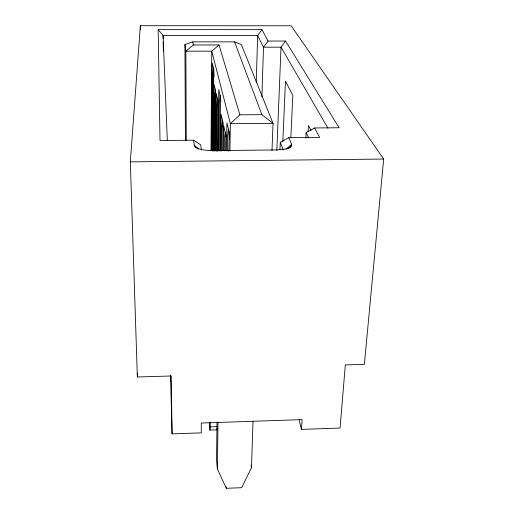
<?xml version="1.0" encoding="UTF-8"?>
<svg xmlns="http://www.w3.org/2000/svg" width="514" height="514" viewBox="0 0 514 514"><rect width="100%" height="100%" fill="white"/><g stroke="black" fill="none" stroke-linecap="round" stroke-linejoin="round"><path stroke-width="0.77" d="M211.003 150.531L211.762 51.156L219.054 44.949L239.871 114.828L230.381 123.668L229.919 150.859M211.55 150.506L212.243 63.081L213.773 69.306L214.087 76.849M212.211 151.065L212.854 73.528L213.387 67.752M217.184 428.246L217.011 429.839L209.937 430.083L210.265 422.122M212.957 150.66L213.663 68.844M213.554 150.981L214.145 84.495L215.655 90.972L215.07 150.968M214.248 151.135L214.768 95.148L215.34 89.468L215.88 94.351M215.726 150.602L216.291 93.728L217.91 100.693L217.364 151.148M216.445 151.187L216.927 104.727L217.55 98.964L218.18 105.383M218.071 151.2L218.758 89.597L220.564 96.96L220.776 101.708M218.835 150.743L219.414 101.104L220.088 95.032M219.87 150.557L220.519 96.767M217.017 422.225L216.542 460.505L217.371 468.999L226.333 488.3L241.657 487.696L251.474 467.708L253.004 421.615M220.634 151.148L221.091 114.365L222.98 122.473L222.601 150.525M221.431 151L221.752 126.116L222.485 120.192L223.346 130.087M217.371 468.999L217.981 422M223.442 150.698L223.783 125.943L225.826 134.732L225.588 150.763M224.277 150.904L224.457 138.112L225.261 132.111L225.916 136.743M226.488 150.84L226.918 122.807L229.167 131.95L228.846 151.206M227.368 150.84L227.612 135.6L228.499 129.252M256.248 82.638L257.63 35.44L261.999 29.658L268.096 41.049L285.559 41.036L339.131 127.755L314.613 127.96L306.106 132.599L305.804 138.208M137.354 376.987L130.325 161.871L140.367 25.7L291.149 25.784L383.675 159.057L364.362 364.355L345.337 364.908L340.062 428.066L301.467 429.396L302.065 419.623L201.295 423.028L201.263 432.865L172.061 433.874L171.271 375.978L137.354 376.987L137.482 372.971M261.902 96.812L263.496 47.198L257.63 35.44L163.099 35.466L158.171 29.632L261.999 29.658M271.996 150.57L273.03 123.334L241.342 44.538L234.551 41.846L192.776 41.878L184.937 44.596L185.419 140.38M276.853 150.255L281.023 47.172L285.559 41.036M279.976 149.593L280.278 142.378L288.804 137.681L319.657 137.392L314.613 127.96M282.828 141.845L285.456 81.161L292.826 95.366L290.834 137.675M308.072 131.835L308.432 125.435L311.002 130.395M268.096 41.049L263.496 47.198L281.023 47.172L327.996 128.23M288.752 148.482L291.689 145.635L291.644 144.209L288.804 137.681M286.112 149.343L291.644 144.209M288.695 148.16L291.689 145.635M219.054 44.949L193.328 44.975L185.856 51.194L186.267 140.335M290.577 146.985L285.238 149.092L277.02 149.94L212.192 150.602C206.352 150.377 199.824 150.274 194.973 146.586L194.208 145.16L193.592 140.206L160.015 140.521L158.171 29.632M210.226 426.896L217.358 426.652M130.325 161.871L383.675 159.057M239.871 114.828L261.883 114.673L273.03 123.334L230.381 123.668L211.762 51.156L185.856 51.194L184.937 44.596M193.592 140.206L200.659 144.8L201.417 150.011M194.973 146.586L196.078 147.582M196.856 147.923L198.018 148.989M194.208 145.16L198.263 148.976M306.106 132.599L308.811 138.022M280.278 142.378L283.336 150.004M234.551 41.846L261.883 114.673M299.129 419.829L301.467 429.396M192.776 41.878L193.328 44.975M251.128 465.408L251.474 467.708M226.16 486.732L226.333 488.3M209.937 430.083L209.571 422.142M229.103 131.713L229.482 139.667M167.301 140.322L163.099 35.466L163.15 38.672M170.526 375.162L172.061 433.874M170.404 375.65L170.558 381.227L170.487 375.818M140.367 25.7L140.47 29.709M163.195 41.872L163.343 51.484"/></g></svg>
